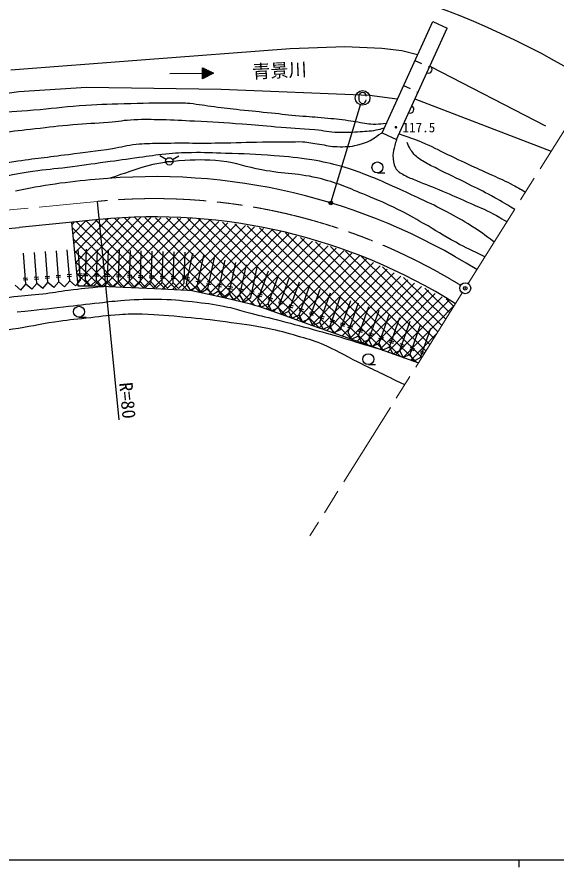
# Model space of a CAD drawing. Units: millimetres, scale not verified. Extents: x 40000 to 680000, y 20000 to 380000.
# Drawn here: x 99335 to 173094, y 204000 to 320207 of the extents above; entities that cross this region are included whole.
import ezdxf
from ezdxf.enums import TextEntityAlignment as Align

# ---------------------------------------------------------------- set-up
doc = ezdxf.new("R2010")
doc.units = ezdxf.units.MM
doc.header["$LTSCALE"] = 1000
doc.header["$PDMODE"] = 32
doc.header["$PDSIZE"] = 500
doc.linetypes.add('CHAIN', pattern=[18.5, 12, -1.5, 3.5, -1.5])
for name, color, linetype, lineweight in [('M-BGD', 7, 'Continuous', 25), ('M-BMK', 2, 'CHAIN', 13), ('M-BMK-SRVR', 3, 'Continuous', 25), ('M-STR-STRC', 7, 'Continuous', 25), ('M-TTL-BAND', 7, 'Continuous', 25)]:
    doc.layers.add(name, color=color, linetype=linetype, lineweight=lineweight)
doc.layers.add('M-OTRS', color=6, linetype='Continuous')
doc.styles.add('ＭＳ ゴシック', font='')
doc.styles.get('ＭＳ ゴシック').set_extended_font_data('MS Gothic')

msp = doc.modelspace()

# ---------------------------------------------------------------- linework, layer by layer
at = {"layer": 'M-BGD'}
for p, q in [((149283, 304393), (156216, 319610)), ((156216, 319610), (158218, 318698)), ((151285, 303481), (158218, 318698)), ((136704, 315894), (144214, 316170)), ((144214, 316170), (149278, 315963)), ((116345, 314344), (136704, 315894)), ((149278, 315963), (151999, 315618)), ((151999, 315618), (154152, 315078)), ((98501, 312966), (116345, 314344)), ((153789, 314282), (154699, 313867)), ((124742, 311768), (124730, 313268)), ((124730, 313268), (126236, 312530)), ((124931, 313170), (124731, 313168)), ((125132, 313071), (124732, 313068)), ((125333, 312973), (124733, 312968)), ((125534, 312874), (124734, 312868)), ((125734, 312776), (124734, 312768)), ((125935, 312678), (124735, 312668)), ((155609, 313452), (155791, 313369)), ((155902, 313461), (171636, 305340)), ((120236, 312483), (124736, 312518)), ((126136, 312579), (124736, 312568)), ((126137, 312479), (124737, 312468)), ((125937, 312378), (124738, 312368)), ((125738, 312276), (124738, 312268)), ((125539, 312174), (124739, 312168)), ((125340, 312073), (124740, 312068)), ((125141, 311971), (124741, 311968)), ((124941, 311870), (124741, 311868)), ((126236, 312530), (124742, 311768)), ((108870, 310554), (99603, 309969)), ((127265, 310313), (108870, 310554)), ((147580, 309460), (127265, 310313)), ((152213, 310824), (153123, 310409)), ((99603, 309969), (89096, 308556)), ((151379, 308992), (147580, 309460)), ((154033, 309994), (154215, 309911)), ((153798, 308997), (172438, 301868)), ((149283, 304393), (151285, 303481)), ((119746, 300720), (118880, 301220)), ((120612, 300720), (121478, 301220)), ((119679, 300470), (120679, 300470)), ((148653, 298887), (149653, 298887)), ((110326, 294999), (113252, 265142)), ((110570, 292511), (99622, 291439)), ((106798, 292142), (107650, 283446)), ((107215, 292183), (106832, 291794)), ((108770, 292335), (106959, 290499)), ((110325, 292487), (107085, 289204)), ((111834, 292594), (107212, 287908)), ((113336, 292692), (107339, 286613)), ((114837, 292790), (107466, 285318)), ((107486, 292209), (116683, 283136)), ((116274, 292822), (107593, 284022)), ((117643, 292786), (108434, 283451)), ((108781, 292336), (118175, 283070)), ((119012, 292751), (109829, 283441)), ((110076, 292463), (119666, 283004)), ((120382, 292715), (111174, 283381)), ((111397, 292565), (121157, 282938)), ((121751, 292679), (112520, 283321)), ((112732, 292652), (122648, 282871)), ((123120, 292643), (113866, 283261)), ((114068, 292739), (124373, 282574)), ((124490, 292607), (115211, 283202)), ((115404, 292827), (126198, 282179)), ((125731, 292442), (116557, 283142)), ((116847, 292807), (128023, 281783)), ((126951, 292254), (117903, 283082)), ((118310, 292769), (129847, 281388)), ((128170, 292066), (119248, 283022)), ((119773, 292731), (131851, 280816)), ((129389, 291878), (120594, 282963)), ((121235, 292692), (134016, 280085)), ((130608, 291690), (121940, 282903)), ((122698, 292654), (136244, 279292)), ((124161, 292616), (138471, 278500)), ((125766, 292437), (140699, 277707)), ((127454, 292177), (142924, 276916)), ((129142, 291916), (145137, 276138)), ((63816, 288161), (99622, 291439)), ((106869, 291413), (115192, 283203)), ((131827, 291502), (123259, 282816)), ((133046, 291314), (124416, 282565)), ((134266, 291126), (125573, 282314)), ((135445, 290897), (126731, 282063)), ((136525, 290568), (127888, 281813)), ((130830, 291656), (147344, 275366)), ((132518, 291396), (149551, 274593)), ((134206, 291135), (151758, 273821)), ((136062, 290709), (153950, 273064)), ((107021, 289858), (113701, 283269)), ((137605, 290239), (129045, 281562)), ((138685, 289910), (130202, 281311)), ((139765, 289581), (131292, 280991)), ((138122, 290082), (154742, 273687)), ((140182, 289454), (155287, 274555)), ((105052, 284016), (104721, 288253)), ((106547, 284133), (106217, 288370)), ((107174, 288303), (112210, 283335)), ((108043, 284250), (107712, 288487)), ((108718, 284231), (108853, 288479)), ((110217, 284184), (110353, 288431)), ((111716, 284136), (111852, 288384)), ((113216, 284088), (113351, 288336)), ((114715, 284040), (114850, 288288)), ((116214, 283992), (116350, 288240)), ((140845, 289252), (132365, 280656)), ((141925, 288923), (133417, 280298)), ((143005, 288594), (134457, 279928)), ((144085, 288265), (135497, 279558)), ((142243, 288826), (155831, 275422)), ((144303, 288198), (156376, 276289)), ((100565, 283666), (100235, 287903)), ((102061, 283783), (101730, 288020)), ((103556, 283900), (103226, 288137)), ((117713, 283944), (117849, 288192)), ((119212, 283897), (119348, 288144)), ((120712, 283849), (120847, 288097)), ((122211, 283801), (122347, 288049)), ((122519, 283743), (123419, 287897)), ((123985, 283426), (124885, 287579)), ((125451, 283108), (126351, 287262)), ((145165, 287936), (136536, 279188)), ((146236, 287597), (137576, 278818)), ((147175, 287125), (138616, 278448)), ((146441, 287494), (156921, 277157)), ((107326, 286748), (110719, 283401)), ((126917, 282790), (127817, 286944)), ((128383, 282473), (129283, 286626)), ((129849, 282155), (130749, 286309)), ((131315, 281838), (132215, 285991)), ((148114, 286654), (139655, 278079)), ((149053, 286182), (140695, 277709)), ((149343, 286036), (157465, 278024)), ((103189, 284749), (103787, 284795)), ((104685, 284865), (105283, 284912)), ((106180, 284982), (106778, 285029)), ((106199, 284733), (106798, 284779)), ((107478, 285193), (109239, 283457)), ((107675, 285099), (108274, 285145)), ((107695, 284849), (108293, 284896)), ((108438, 284866), (109038, 284847)), ((108446, 285116), (109046, 285096)), ((109937, 284818), (110537, 284799)), ((109945, 285068), (110545, 285049)), ((111436, 284770), (112036, 284751)), ((111444, 285020), (112044, 285001)), ((112936, 284722), (113535, 284703)), ((112944, 284972), (113543, 284953)), ((114443, 284924), (115043, 284905)), ((115942, 284876), (116542, 284857)), ((117441, 284829), (118041, 284809)), ((118941, 284781), (119540, 284762)), ((120440, 284733), (121039, 284714)), ((132309, 281489), (133734, 285493)), ((133723, 280986), (135147, 284990)), ((149993, 285710), (141735, 277339)), ((150932, 285238), (142775, 276969)), ((151871, 284766), (143818, 276602)), ((99876, 282860), (99070, 283550)), ((99876, 282860), (100565, 283666)), ((100198, 284515), (100796, 284562)), ((100218, 284266), (100816, 284313)), ((101371, 282977), (100565, 283666)), ((101371, 282977), (102061, 283783)), ((101694, 284632), (102292, 284679)), ((101713, 284383), (102311, 284429)), ((102867, 283094), (102061, 283783)), ((102867, 283094), (103556, 283900)), ((103209, 284499), (103807, 284546)), ((104362, 283210), (103556, 283900)), ((104362, 283210), (105052, 284016)), ((104704, 284616), (105302, 284663)), ((105858, 283327), (105052, 284016)), ((105858, 283327), (106547, 284133)), ((107353, 283444), (106547, 284133)), ((107353, 283444), (108043, 284250)), ((107631, 283638), (107825, 283447)), ((109444, 283458), (108718, 284231)), ((109444, 283458), (110217, 284184)), ((110943, 283410), (110217, 284184)), ((110943, 283410), (111716, 284136)), ((112442, 283362), (111716, 284136)), ((112442, 283362), (113216, 284088)), ((113941, 283314), (113216, 284088)), ((113941, 283314), (114715, 284040)), ((114435, 284674), (115035, 284655)), ((115440, 283267), (114715, 284040)), ((115440, 283267), (116214, 283992)), ((115934, 284626), (116534, 284607)), ((116940, 283219), (116214, 283992)), ((116940, 283219), (117713, 283944)), ((117433, 284579), (118033, 284559)), ((118439, 283171), (117713, 283944)), ((118439, 283171), (119212, 283897)), ((118933, 284531), (119532, 284512)), ((119938, 283123), (119212, 283897)), ((119938, 283123), (120712, 283849)), ((120432, 284483), (121031, 284464)), ((121437, 283075), (120712, 283849)), ((121437, 283075), (122211, 283801)), ((121931, 284435), (122531, 284416)), ((121939, 284685), (122539, 284666)), ((122358, 284418), (122945, 284291)), ((122411, 284662), (122998, 284535)), ((123093, 282852), (122519, 283743)), ((123824, 284100), (124411, 283973)), ((123877, 284344), (124464, 284217)), ((125290, 283782), (125877, 283655)), ((125343, 284027), (125930, 283900)), ((126809, 283709), (127396, 283582)), ((135136, 280483), (136560, 284487)), ((136549, 279980), (137974, 283984)), ((152810, 284295), (144861, 276235)), ((153750, 283823), (145905, 275870)), ((152244, 284579), (158010, 278892)), ((107650, 283446), (109829, 283441)), ((109829, 283441), (113866, 283261)), ((113866, 283261), (118175, 283070)), ((118175, 283070), (122648, 282871)), ((122648, 282871), (123259, 282816)), ((123093, 282852), (123985, 283426)), ((123259, 282816), (127888, 281813)), ((124559, 282534), (123985, 283426)), ((124559, 282534), (125451, 283108)), ((126025, 282216), (125451, 283108)), ((126025, 282216), (126917, 282790)), ((126756, 283465), (127343, 283338)), ((127491, 281899), (126917, 282790)), ((127491, 281899), (128383, 282473)), ((128222, 283147), (128809, 283020)), ((128275, 283391), (128862, 283264)), ((128957, 281581), (128383, 282473)), ((129688, 282830), (130275, 282702)), ((129741, 283074), (130328, 282947)), ((131154, 282512), (131741, 282385)), ((131207, 282756), (131793, 282629)), ((132320, 282413), (132885, 282212)), ((137962, 279477), (139387, 283481)), ((139375, 278974), (140800, 282978)), ((140789, 278471), (142213, 282475)), ((154689, 283351), (146949, 275504)), ((155628, 282879), (147993, 275139)), ((156567, 282407), (149037, 274773)), ((155146, 283122), (158555, 279759)), ((127888, 281813), (131292, 280991)), ((128957, 281581), (129849, 282155)), ((130423, 281263), (129849, 282155)), ((130423, 281263), (131315, 281838)), ((132236, 282178), (132801, 281977)), ((132764, 280531), (132309, 281489)), ((133649, 281675), (134215, 281474)), ((133733, 281911), (134298, 281709)), ((135146, 281408), (135712, 281207)), ((142202, 277969), (143626, 281973)), ((143615, 277466), (145040, 281470)), ((157507, 281936), (150081, 274408)), ((158446, 281464), (151125, 274042)), ((158047, 281664), (159099, 280626)), ((131292, 280991), (131851, 280816)), ((131851, 280816), (132365, 280656)), ((132365, 280656), (133417, 280298)), ((132764, 280531), (133723, 280986)), ((133417, 280298), (135497, 279558)), ((134178, 280028), (133723, 280986)), ((134178, 280028), (135136, 280483)), ((135063, 281172), (135628, 280971)), ((135591, 279525), (135136, 280483)), ((136476, 280669), (137041, 280468)), ((136560, 280905), (137125, 280704)), ((137889, 280167), (138454, 279965)), ((137973, 280402), (138538, 280201)), ((144653, 277102), (146057, 281114)), ((146069, 276607), (147473, 280618)), ((147485, 276111), (148889, 280123)), ((159230, 280835), (152170, 273677)), ((107820, 279157), (108820, 279157)), ((135497, 279558), (138616, 278448)), ((135591, 279525), (136549, 279980)), ((137004, 279022), (136549, 279980)), ((137004, 279022), (137962, 279477)), ((138417, 278519), (137962, 279477)), ((138417, 278519), (139375, 278974)), ((139302, 279664), (139867, 279463)), ((139830, 278016), (139375, 278974)), ((139386, 279899), (139951, 279698)), ((140715, 279161), (141281, 278960)), ((140799, 279396), (141364, 279195)), ((148901, 275616), (150305, 279627)), ((150316, 275120), (151720, 279132)), ((138616, 278448), (139655, 278079)), ((139655, 278079), (141735, 277339)), ((139830, 278016), (140789, 278471)), ((141244, 277513), (140789, 278471)), ((141244, 277513), (142202, 277969)), ((142129, 278658), (142694, 278457)), ((142657, 277011), (142202, 277969)), ((142212, 278893), (142778, 278692)), ((143542, 278155), (144107, 277954)), ((143626, 278391), (144191, 278189)), ((144577, 277791), (145143, 277593)), ((144659, 278027), (145226, 277829)), ((151732, 274625), (153136, 278636)), ((153148, 274129), (154552, 278141)), ((141735, 277339), (142924, 276916)), ((142657, 277011), (143615, 277466)), ((142924, 276916), (149037, 274773)), ((145113, 276147), (144653, 277102)), ((145113, 276147), (146069, 276607)), ((145992, 277296), (146559, 277098)), ((146529, 275651), (146069, 276607)), ((146075, 277532), (146641, 277334)), ((147408, 276800), (147975, 276602)), ((147491, 277036), (148057, 276838)), ((156770, 276916), (153214, 273312)), ((154564, 273634), (155968, 277645)), ((146529, 275651), (147485, 276111)), ((147945, 275156), (147485, 276111)), ((147945, 275156), (148901, 275616)), ((148824, 276305), (149390, 276107)), ((149361, 274660), (148901, 275616)), ((148907, 276541), (149473, 276342)), ((150240, 275809), (150806, 275611)), ((150322, 276045), (150889, 275847)), ((151738, 275550), (152304, 275351)), ((149037, 274773), (154278, 272949)), ((149361, 274660), (150316, 275120)), ((150777, 274165), (150316, 275120)), ((150777, 274165), (151732, 274625)), ((151656, 275314), (152222, 275115)), ((152192, 273669), (151732, 274625)), ((153071, 274818), (153638, 274620)), ((153154, 275054), (153720, 274856)), ((154487, 274323), (155053, 274124)), ((154570, 274559), (155136, 274360)), ((152192, 273669), (153148, 274129)), ((153608, 273173), (153148, 274129)), ((153608, 273173), (154564, 273634)), ((147415, 272679), (148415, 272679)), ((154309, 272998), (154272, 272960))]:
    msp.add_line(p, q, dxfattribs=at)
for centre, radius in [((120179, 300470), 500), ((148653, 299637), 750), ((107820, 279907), 750), ((147415, 273429), 750)]:
    msp.add_circle(centre, radius, dxfattribs=at)
for centre, radius, start, end in [((155639, 313036), 500, 245.50498, 65.50498), ((153151, 307576), 500, 245.50498, 65.50498), ((117039, 210761), 87505, 94.59213, 101.80682), ((118128, 215381), 83000, 57.87318, 95.59691), ((118128, 215381), 77500, 57.87318, 95.59691)]:
    msp.add_arc(centre, radius, start, end, dxfattribs=at)
for points, knots in [([(149855, 305648), (149201, 305552), (148982, 305541), (148420, 305529), (147462, 305509), (146931, 305665), (145983, 305807), (145471, 305883), (145188, 305952), (144675, 306025), (143415, 306204), (142703, 306265), (141435, 306381), (140090, 306505), (139333, 306536), (137988, 306659), (136484, 306796), (135645, 306901), (134144, 307055), (132472, 307226), (131534, 307308), (129864, 307491), (128477, 307643), (127701, 307734), (126317, 307907), (125015, 308070), (124295, 308241), (122988, 308363), (122124, 308443), (121636, 308414), (120769, 308422), (118121, 308447), (116638, 308393), (113992, 308323), (111614, 308261), (110282, 308209), (107909, 308046), (105442, 307877), (104071, 307655), (101608, 307451), (99272, 307258), (97954, 307268), (95624, 307015), (92868, 306717), (91345, 306389), (88609, 305945), (86530, 305608), (85377, 305352), (83299, 305014), (80361, 304536), (78709, 304311), (75769, 303845), (74337, 303618), (73536, 303480), (72103, 303251), (70927, 303062), (70276, 302899), (69092, 302775), (67983, 302659), (67328, 302500), (66238, 302735), (65802, 302830), (65566, 302979), (65228, 303270), (64958, 303503), (64857, 303634), (64638, 303967)], [0, 0, 0, 0, 1, 1, 1, 2, 2, 2, 3, 3, 3, 4, 4, 4, 5, 5, 5, 6, 6, 6, 7, 7, 7, 8, 8, 8, 9, 9, 9, 10, 10, 10, 11, 11, 11, 12, 12, 12, 13, 13, 13, 14, 14, 14, 15, 15, 15, 16, 16, 16, 17, 17, 17, 18, 18, 18, 19, 19, 19, 20, 20, 20, 21, 21, 21, 22, 22, 22, 22]), ([(62646, 298062), (64768, 298381), (65348, 298479), (67068, 298812), (69302, 299245), (70530, 299597), (72743, 300124), (74733, 300598), (75827, 300949), (77828, 301371), (79382, 301698), (80266, 301815), (81830, 302092), (83957, 302469), (85140, 302726), (87276, 303044), (88938, 303291), (89876, 303374), (91541, 303602), (93760, 303905), (94994, 304138), (97216, 304422), (99007, 304650), (100014, 304747), (101809, 304947), (103820, 305170), (104944, 305325), (106959, 305504), (108878, 305675), (109961, 305669), (111880, 305832), (113241, 305948), (113994, 306126), (115357, 306193), (116829, 306266), (117657, 306221), (119130, 306193), (120887, 306160), (121870, 306088), (123624, 305996), (126176, 305863), (127605, 305794), (130153, 305603), (131948, 305468), (132951, 305355), (134746, 305209), (136833, 305040), (138008, 305010), (140093, 304815), (141338, 304699), (142025, 304497), (143275, 304454), (144313, 304419), (144897, 304446), (145932, 304520), (146937, 304592), (147514, 304567), (148499, 304776), (148925, 304867), (149083, 304897), (149581, 305047)], [0, 0, 0, 0, 1, 1, 1, 2, 2, 2, 3, 3, 3, 4, 4, 4, 5, 5, 5, 6, 6, 6, 7, 7, 7, 8, 8, 8, 9, 9, 9, 10, 10, 10, 11, 11, 11, 12, 12, 12, 13, 13, 13, 14, 14, 14, 15, 15, 15, 16, 16, 16, 17, 17, 17, 18, 18, 18, 19, 19, 19, 20, 20, 20, 20]), ([(63017, 294918), (65457, 295251), (66101, 295346), (68070, 295666), (70687, 296091), (72150, 296359), (74746, 296899), (76940, 297356), (78126, 297817), (80333, 298206), (82286, 298549), (83404, 298596), (85380, 298759), (87212, 298910), (88252, 298785), (90082, 298962), (91163, 299066), (91751, 299254), (92822, 299435), (95199, 299838), (96527, 300090), (98911, 300450), (101823, 300890), (103467, 301042), (106386, 301431), (108738, 301744), (110063, 301871), (112407, 302243), (113667, 302443), (114353, 302682), (115621, 302818), (116817, 302946), (117496, 302927), (118699, 302953), (121962, 303024), (123791, 302946), (127054, 302987), (129353, 303016), (130640, 303089), (132940, 303122), (134340, 303143), (135125, 303109), (136525, 303122), (137252, 303129), (137661, 303211), (138386, 303156), (139304, 303087), (139808, 302947), (140720, 302818), (141671, 302683), (142195, 302495), (143155, 302480), (144255, 302462), (144892, 302461), (145963, 302716), (147376, 303053), (147933, 303493), (149283, 304393)], [0, 0, 0, 0, 1, 1, 1, 2, 2, 2, 3, 3, 3, 4, 4, 4, 5, 5, 5, 6, 6, 6, 7, 7, 7, 8, 8, 8, 9, 9, 9, 10, 10, 10, 11, 11, 11, 12, 12, 12, 13, 13, 13, 14, 14, 14, 15, 15, 15, 16, 16, 16, 17, 17, 17, 18, 18, 18, 19, 19, 19, 19]), ([(151285, 303481), (151157, 303094), (151125, 302979), (151041, 302653), (150902, 302120), (150768, 301817), (150784, 301266), (150802, 300601), (150799, 300180), (151118, 299596), (151411, 299058), (151797, 298905), (152325, 298595), (152948, 298228), (153354, 298131), (154020, 297850), (155397, 297269), (156190, 296995), (157565, 296411), (158876, 295854), (159603, 295525), (160905, 294947), (162152, 294392), (162876, 294133), (164090, 293508), (165003, 293039), (165312, 292866), (166386, 292230)], [0, 0, 0, 0, 1, 1, 1, 2, 2, 2, 3, 3, 3, 4, 4, 4, 5, 5, 5, 6, 6, 6, 7, 7, 7, 8, 8, 8, 9, 9, 9, 9]), ([(151620, 304216), (153101, 303725), (153524, 303577), (154714, 303090), (156131, 302511), (156875, 302073), (158259, 301420), (159704, 300739), (160508, 300345), (161958, 299673), (162907, 299234), (163450, 299010), (164398, 298569), (165505, 298054), (166148, 297809), (167224, 297233), (167897, 296873), (168125, 296748), (168923, 296270)], [0, 0, 0, 0, 1, 1, 1, 2, 2, 2, 3, 3, 3, 4, 4, 4, 5, 5, 5, 6, 6, 6, 6]), ([(167439, 293907), (165934, 294813), (165526, 295059), (164270, 295743), (163052, 296406), (162348, 296736), (161110, 297361), (159432, 298209), (158473, 298646), (156795, 299494), (156110, 299839), (155702, 299991), (155048, 300393), (154463, 300752), (154120, 300961), (153661, 301472), (153176, 302010), (153042, 302324), (152710, 303064)], [0, 0, 0, 0, 1, 1, 1, 2, 2, 2, 3, 3, 3, 4, 4, 4, 5, 5, 5, 6, 6, 6, 6]), ([(164635, 289441), (163198, 290520), (162783, 290829), (161534, 291627), (160255, 292444), (159502, 292845), (158163, 293560), (156798, 294288), (156007, 294646), (154611, 295313), (153321, 295929), (152591, 296260), (151285, 296841), (149697, 297549), (148813, 297962), (147194, 298595), (145881, 299107), (145138, 299388), (143781, 299768), (142205, 300209), (141303, 300406), (139686, 300662), (137679, 300981), (136542, 301082), (134517, 301247), (131924, 301458), (130464, 301475), (127863, 301561), (126056, 301622), (125042, 301686), (123233, 301651), (121844, 301625), (121065, 301600), (119682, 301472), (118253, 301339), (117463, 301171), (116041, 300977), (114249, 300732), (113246, 300593), (111455, 300348), (109401, 300066), (108253, 299887), (106196, 299628), (104372, 299399), (103339, 299357), (101520, 299089), (99738, 298827), (98753, 298601), (96980, 298280), (95082, 297936), (93998, 297838), (92125, 297381), (91127, 297137), (90520, 297089), (89607, 296617), (88781, 296188), (88463, 295915), (87686, 295206)], [0, 0, 0, 0, 1, 1, 1, 2, 2, 2, 3, 3, 3, 4, 4, 4, 5, 5, 5, 6, 6, 6, 7, 7, 7, 8, 8, 8, 9, 9, 9, 10, 10, 10, 11, 11, 11, 12, 12, 12, 13, 13, 13, 14, 14, 14, 15, 15, 15, 16, 16, 16, 17, 17, 17, 18, 18, 18, 19, 19, 19, 19]), ([(163372, 287431), (161446, 288330), (160912, 288586), (159376, 289407), (157615, 290347), (156705, 291007), (154967, 291989), (153601, 292760), (152839, 293202), (151431, 293895), (149768, 294715), (148823, 295152), (147102, 295842), (144741, 296787), (143447, 297435), (140984, 298066), (137868, 298864), (136004, 298712), (132841, 299297), (130657, 299702), (129489, 300255), (127280, 300489), (125028, 300728), (123740, 300697), (121481, 300529), (117703, 300249), (116227, 299569), (112077, 298160)], [0, 0, 0, 0, 1, 1, 1, 2, 2, 2, 3, 3, 3, 4, 4, 4, 5, 5, 5, 6, 6, 6, 7, 7, 7, 8, 8, 8, 9, 9, 9, 9]), ([(65110, 277215), (67222, 277668), (67798, 277774), (69529, 278084), (72453, 278608), (74120, 278715), (77058, 279154), (79625, 279538), (81051, 279837), (83623, 280189), (85376, 280429), (86362, 280521), (88119, 280724), (90809, 281036), (92317, 281197), (95006, 281509), (96526, 281686), (97374, 281810), (98895, 281973), (100441, 282139), (101312, 282183), (102856, 282366), (104240, 282529), (105006, 282688), (106389, 282865), (108253, 283105), (108863, 283157), (111174, 283381)], [0, 0, 0, 0, 1, 1, 1, 2, 2, 2, 3, 3, 3, 4, 4, 4, 5, 5, 5, 6, 6, 6, 7, 7, 7, 8, 8, 8, 9, 9, 9, 9]), ([(99350, 279890), (102441, 280215), (103223, 280296), (105704, 280575), (107621, 280791), (108692, 280939), (110611, 281144), (111944, 281287), (112687, 281404), (114025, 281482), (116030, 281600), (117157, 281690), (119164, 281624), (121052, 281563), (122106, 281432), (123983, 281215), (125631, 281025), (126558, 280911), (128179, 280557), (129213, 280332), (129769, 280114), (130793, 279846), (132351, 279439), (133233, 279249), (134794, 278850), (136778, 278344), (137886, 278043), (139861, 277499), (143466, 276506), (144615, 276130), (149037, 274773)], [0, 0, 0, 0, 1, 1, 1, 2, 2, 2, 3, 3, 3, 4, 4, 4, 5, 5, 5, 6, 6, 6, 7, 7, 7, 8, 8, 8, 9, 9, 9, 10, 10, 10, 10]), ([(152387, 269937), (149300, 271412), (148511, 271785), (146042, 272999), (144069, 273969), (143039, 274678), (141003, 275508), (139749, 276020), (139006, 276202), (137705, 276581), (136147, 277035), (135270, 277288), (133679, 277613), (131422, 278073), (130134, 278210), (127852, 278523), (125740, 278812), (124550, 278925), (122429, 279130), (120102, 279356), (118797, 279502), (116460, 279575), (115251, 279613), (114572, 279563), (113364, 279494), (111572, 279393), (110576, 279225), (108791, 279029), (107106, 278844), (106160, 278749), (104482, 278503), (102236, 278174), (101004, 277824), (98755, 277511), (96653, 277219), (95453, 277231), (93353, 276925), (91477, 276651), (90444, 276392), (88578, 276055), (86682, 275712), (85601, 275609), (83722, 275185), (81848, 274761), (80806, 274485), (78967, 273930), (77759, 273565), (77357, 273439), (75891, 272939)], [0, 0, 0, 0, 1, 1, 1, 2, 2, 2, 3, 3, 3, 4, 4, 4, 5, 5, 5, 6, 6, 6, 7, 7, 7, 8, 8, 8, 9, 9, 9, 10, 10, 10, 11, 11, 11, 12, 12, 12, 13, 13, 13, 14, 14, 14, 15, 15, 15, 16, 16, 16, 16])]:
    msp.add_open_spline(points, degree=3, knots=knots, dxfattribs=at)
at = {"layer": 'M-BMK'}
for p, q in [((161071, 283766), (181944, 317006)), ((65540, 290611), (110326, 294999)), ((160273, 282496), (139400, 249256))]:
    msp.add_line(p, q, dxfattribs=at)
msp.add_arc((118128, 215381), 80000, 58.41033, 95.59691, dxfattribs=at)
at = {"layer": 'M-BMK-SRVR'}
msp.add_circle((160672, 283131), 750, dxfattribs=at)
msp.add_point((160672, 283131), dxfattribs=at)
at = {"layer": 'M-OTRS'}
msp.add_point((160672, 283131), dxfattribs=at)
at = {"layer": 'M-STR-STRC'}
for p, q in [((146131, 309394), (146131, 308894)), ((142312, 294936), (146340, 308187))]:
    msp.add_line(p, q, dxfattribs=at)
for centre, radius in [((146631, 309144), 1000), ((142269, 294793), 150), ((142269, 294793), 120), ((142269, 294793), 90), ((142269, 294793), 60), ((142269, 294793), 30)]:
    msp.add_circle(centre, radius, dxfattribs=at)
for centre, radius, start, end in [((118128, 215381), 113000, 57.87318, 91.08655), ((146631, 309394), 500, 0, 180), ((146631, 308894), 500, 180, 0)]:
    msp.add_arc(centre, radius, start, end, dxfattribs=at)
msp.add_point((142269, 294793), dxfattribs=at)
at = {"layer": 'M-TTL-BAND'}
for p, q in [((40000, 205000), (579000, 205000)), ((168000, 205000), (168000, 204000))]:
    msp.add_line(p, q, dxfattribs=at)

# ---------------------------------------------------------------- texts
at = {"layer": 'M-BGD', "style": 'ＭＳ ゴシック'}
msp.add_text('青景川', height=1833, rotation=2.663, dxfattribs=at).set_placement((135239, 312911), align=Align.MIDDLE_CENTER)
msp.add_text('・117.5', height=1320, dxfattribs=at).set_placement((150283, 305108), align=Align.MIDDLE_LEFT)
msp.add_text('R=80', height=1833, rotation=275.597, dxfattribs=at).set_placement((112764, 270119), align=Align.BOTTOM_LEFT)

doc.saveas('drawing.dxf')
